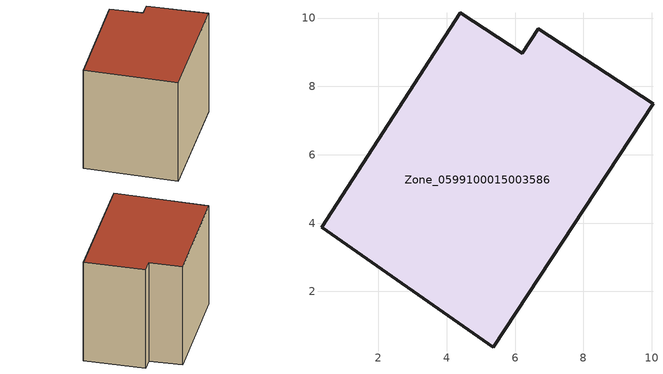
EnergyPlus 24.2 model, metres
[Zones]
Zone_0599100015003586
 floor ground (C_G): 5.36,0.37 0.34,3.87 4.4,10.15 6.21,8.97 6.68,9.69 10.03,7.49 z0.8
 wall outside (C_F): 0.34,3.87 5.36,0.37 10.03,7.49 6.68,9.69 6.21,8.97 4.4,10.15 0.34,3.87 z0.8:8.02
 roof outside (C_R): 4.4,10.15 0.34,3.87 5.36,0.37 10.03,7.49 6.68,9.69 6.21,8.97 z8.02
[BUILDING]
Pand.0599100015003586: North Axis=0; Terrain=City; Loads Convergence Tolerance Value=0.04; Temperature Convergence Tolerance Value=0.4; Solar Distribution=FullExterior; Maximum Number of Warmup Days=25; Minimum Number of Warmup Days=1
[Site:Location]
Rotterdam.The.Hague.AP_ZH_NLD Design_Conditions: Latitude=51.96; Longitude=4.45; Time Zone=1; Elevation=-4.5
[SITE:GROUNDTEMPERATURE:BUILDINGSURFACE]
18, 18, 18, 18, 18, 18, 18, 18, 18, 18, 18, 18
[MATERIAL] Thermal Absorptance=0.9; Solar Absorptance=0.7; Visible Absorptance=0.7
Name | Roughness | Thickness | Conductivity | Density | Specific Heat
G.TI.1965-1974 | MediumSmooth | 0.15 | 0.882353 | 540 | 1210
F.TI.1965-1974 | Rough | 0.3 | 0.697674 | 1920 | 840
R.TI.1965-1974 | MediumRough | 0.2 | 0.232558 | 1500 | 1000
[CONSTRUCTION]
C_G: G.TI.1965-1974
C_F: F.TI.1965-1974
C_R: R.TI.1965-1974
[ZONE]
Zone_0599100015003586: Type=1; Multiplier=1; Ceiling Height=Autocalculate; Volume=Autocalculate; Floor Area=autocalculate; Part of Total Floor Area=Yes
[ZONEINFILTRATION:DESIGNFLOWRATE]
Infil_Zone_0599100015003586: Zone or ZoneList or Space or SpaceList=Zone_0599100015003586; Schedule=AlwaysOn; Design Flow Rate Calculation Method=Flow/Area; Flow Rate per Floor Area=0.003; Constant Term Coefficient=1; Temperature Term Coefficient=0; Velocity Term Coefficient=0; Velocity Squared Term Coefficient=0
[HVACTEMPLATE:ZONE:IDEALLOADSAIRSYSTEM]
Zone_0599100015003586: Maximum Heating Supply Air Temperature=50; Minimum Cooling Supply Air Temperature=13; Maximum Heating Supply Air Humidity Ratio=0.0156; Minimum Cooling Supply Air Humidity Ratio=0.0077; Heating Limit=NoLimit; Cooling Limit=NoLimit; Dehumidification Control Type=ConstantSensibleHeatRatio; Cooling Sensible Heat Ratio=0.7; Dehumidification Setpoint=60; Humidification Control Type=None; Humidification Setpoint=30; Outdoor Air Method=None; Outdoor Air Flow Rate per Person=0.00944; Outdoor Air Flow Rate per Zone Floor Area=0; Outdoor Air Flow Rate per Zone=0; Demand Controlled Ventilation Type=None; Outdoor Air Economizer Type=NoEconomizer; Heat Recovery Type=None; Sensible Heat Recovery Effectiveness=0.7; Latent Heat Recovery Effectiveness=0.65
[ZONECONTROL:THERMOSTAT]
ThermostatControl_Zone_0599100015003586: Zone or ZoneList=Zone_0599100015003586; Control Type Schedule=DualSetpointControlType; Control 1=Thermostat_Zone_0599100015003586; Temperature Difference Between Cutout And Setpoint=0
[THERMOSTATSETPOINT:DUALSETPOINT]
Thermostat_Zone_0599100015003586: Heating Setpoint Temperature Schedule=HeatingSetpoint_Zone_0599100015003586; Cooling Setpoint Temperature Schedule=CoolingSetpoint_Zone_0599100015003586
[SCHEDULE:COMPACT]
HeatingSetpoint_Zone_0599100015003586: Through: 12/31, For: AllDays, Until: 24:00, 21
CoolingSetpoint_Zone_0599100015003586: Through: 12/31, For: AllDays, Until: 24:00, 24
DualSetpointControlType: Through: 12/31, For: AllDays, Until: 24:00, 4
AlwaysOn: Through: 12/31, For: AllDays, Until: 24:00, 1
